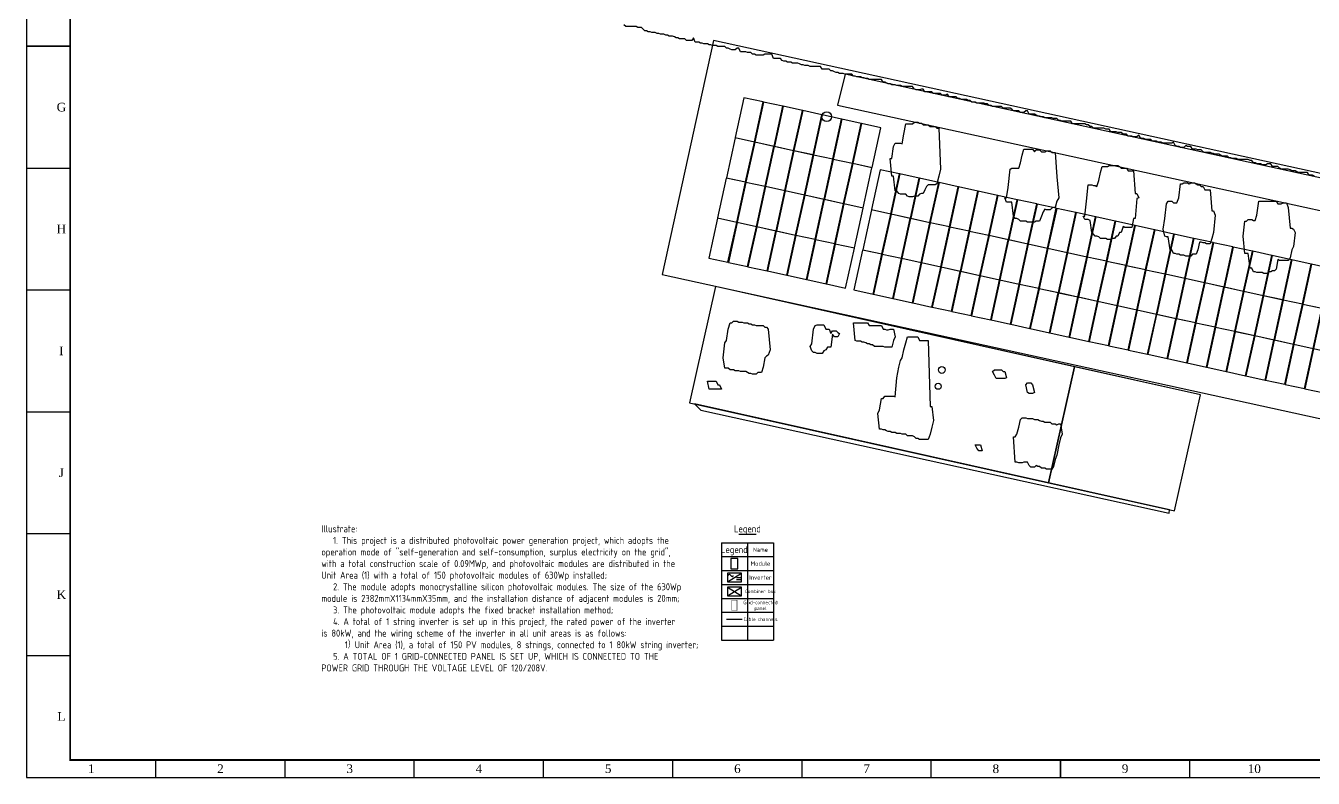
# Model space of a CAD drawing. Header units: millimetres. Extents: x -79877 to 39123, y -76511 to 7689.
# Drawn here: x -79877 to -5841, y -76511 to -33235 of the extents above; entities that cross this region are included whole.
import ezdxf
from ezdxf.enums import TextEntityAlignment as Align

# ---------------------------------------------------------------- set-up
doc = ezdxf.new("R2010")
doc.units = ezdxf.units.MM
for name, color, linetype in [('Obstacle', 7, 'ByLayer'), ('Parapet Wall', 7, 'Continuous'), ('PV Modules', 7, 'ByLayer'), ('Ridge Line', 7, 'ByLayer'), ('Unit Area Outer Contour', 7, 'ByLayer')]:
    doc.layers.add(name, color=color, linetype=linetype)
doc.styles.add('Albedo', font='gbenor', dxfattribs={"bigfont": 'gbcbig'})
doc.styles.add('Times', font='times.ttf')

# ---------------------------------------------------------------- blocks, each defined once
blk = doc.blocks.new('*U0')
at = {"layer": 'Parapet Wall', "color": 2}
blk.add_polyline3d([(-43274, -47535, 95840), (10992, -59431, 95840), (13942, -45973, 95840), (-40323, -34077, 95840)], close=True, dxfattribs=at)
at = {"layer": 'Unit Area Outer Contour', "color": 2}
blk.add_polyline3d([(-43274, -47535, 46300), (10992, -59431, 46300), (13942, -45973, 46300), (-40323, -34077, 46300)], close=True, dxfattribs=at)
at = {"flags": 1}
for tag in ['unit_id', 'unit_name', 'parapet_height', 'ground_elevation', 'is_enable_parapet']:
    blk.add_attdef(tag, (0, 0), '', height=2.5, dxfattribs=at)
blk = doc.blocks.new('*U1')
at = {"layer": 'PV Modules', "color": 0}
blk.add_polyline3d([(0, 0, 0), (110.8, -24.3, 0), (161, 204.9, 41.4), (50.2, 229.1, 41.4)], close=True, dxfattribs=at)
at = {"flags": 1}
for tag in ['mounting-hole-spacing1', 'mounting-hole-spacing2', 'module-material', 'vmpo', 'voco', 'silicon-material', 'panel-length', 'panel-width', 'panel-height', 'userid', 'theme', 'note', 'name', 'pmax', 'company-name', 'id', 'impo', 'isco']:
    blk.add_attdef(tag, (0, 0), '', height=2.5, dxfattribs=at)
blk = doc.blocks.new('*U2')
at = {"layer": 'PV Modules', "color": 110}
for p in [(-3908.3, -3966.5, 5055.1), (-3795.6, -3991.2, 5055.1), (-3682.9, -4015.9, 5055.1), (-3570.2, -4040.6, 5055.1), (-3457.4, -4065.3, 5055.1), (-3344.7, -4090, 5055.1), (-3232, -4114.7, 5055.1), (-3959, -4197.5, 5013.4), (-3846.3, -4222.2, 5013.4), (-3733.5, -4246.9, 5013.4), (-3620.8, -4271.6, 5013.4), (-3508.1, -4296.3, 5013.4), (-3395.4, -4321, 5013.4), (-3282.6, -4345.7, 5013.4), (-4009.6, -4428.6, 4971.7), (-3124.3, -4380.4, 5013.4), (-3011.5, -4405.1, 5013.4), (-2898.8, -4429.8, 5013.4), (-3896.9, -4453.3, 4971.7), (-3784.2, -4478, 4971.7), (-3671.4, -4502.7, 4971.7), (-2786.1, -4454.5, 5013.4), (-2673.4, -4479.2, 5013.4), (-2560.6, -4503.9, 5013.4), (-3558.7, -4527.4, 4971.7), (-3446, -4552.1, 4971.7), (-3333.3, -4576.8, 4971.7), (-2447.9, -4528.6, 5013.4), (-2335.2, -4553.3, 5013.4), (-2222.5, -4578, 5013.4), (-4060.3, -4659.7, 4930), (-3174.9, -4611.5, 4971.7), (-3062.2, -4636.2, 4971.7), (-2949.5, -4660.9, 4971.7), (-2109.7, -4602.7, 5013.4), (-1997, -4627.4, 5013.4), (-1884.3, -4652.1, 5013.4), (-3947.5, -4684.4, 4930), (-3834.8, -4709.1, 4930), (-3722.1, -4733.8, 4930), (-2836.7, -4685.6, 4971.7), (-2724, -4710.3, 4971.7), (-2611.3, -4735, 4971.7), (-1771.6, -4676.9, 5013.4), (-1658.8, -4701.6, 5013.4), (-1546.1, -4726.3, 5013.4), (-3609.4, -4758.5, 4930), (-3496.6, -4783.2, 4930), (-3383.9, -4807.9, 4930), (-2498.6, -4759.7, 4971.7), (-2385.8, -4784.4, 4971.7), (-2273.1, -4809.1, 4971.7), (-1433.4, -4751, 5013.4), (-1320.7, -4775.7, 5013.4), (-1207.9, -4800.4, 5013.4), (-83, -4804.7, 5055.1), (-3225.5, -4842.6, 4930), (-3112.8, -4867.3, 4930), (-3000.1, -4892, 4930), (-2160.4, -4833.8, 4971.7), (-2047.7, -4858.5, 4971.7), (-1934.9, -4883.2, 4971.7), (-1095.2, -4825.1, 5013.4), (-982.5, -4849.8, 5013.4), (-869.8, -4874.5, 5013.4), (29.7, -4829.4, 5055.1), (142.4, -4854.1, 5055.1), (255.1, -4878.8, 5055.1), (-2887.4, -4916.7, 4930), (-2774.6, -4941.4, 4930), (-2661.9, -4966.1, 4930), (-1822.2, -4907.9, 4971.7), (-1709.5, -4932.6, 4971.7), (-1596.8, -4957.3, 4971.7), (-757, -4899.2, 5013.4), (-644.3, -4923.9, 5013.4), (-531.6, -4948.6, 5013.4), (367.9, -4903.5, 5055.1), (480.6, -4928.2, 5055.1), (593.3, -4952.9, 5055.1), (-2549.2, -4990.8, 4930), (-2436.5, -5015.5, 4930), (-2323.7, -5040.2, 4930), (-1484, -4982, 4971.7), (-1371.3, -5006.7, 4971.7), (-1258.6, -5031.4, 4971.7), (-418.9, -4973.3, 5013.4), (-306.1, -4998, 5013.4), (-133.7, -5035.8, 5013.4), (706, -4977.6, 5055.1), (818.8, -5002.3, 5055.1), (931.5, -5027, 5055.1), (-2211, -5064.9, 4930), (-2098.3, -5089.6, 4930), (-1985.6, -5114.3, 4930), (-1145.9, -5056.1, 4971.7), (-1033.1, -5080.8, 4971.7), (-920.4, -5105.5, 4971.7), (-20.9, -5060.5, 5013.4), (91.8, -5085.2, 5013.4), (204.5, -5109.9, 5013.4), (1044.2, -5051.7, 5055.1), (-1872.8, -5139, 4930), (-1760.1, -5163.7, 4930), (-1647.4, -5188.4, 4930), (-807.7, -5130.2, 4971.7), (-695, -5154.9, 4971.7), (-582.2, -5179.6, 4971.7), (317.2, -5134.6, 5013.4), (430, -5159.3, 5013.4), (542.7, -5184, 5013.4), (-1534.7, -5213.1, 4930), (-1421.9, -5237.8, 4930), (-1309.2, -5262.5, 4930), (-469.5, -5204.3, 4971.7), (-356.8, -5229, 4971.7), (655.4, -5208.7, 5013.4), (768.1, -5233.4, 5013.4), (880.9, -5258.1, 5013.4), (-1196.5, -5287.2, 4930), (-1083.8, -5311.9, 4930), (-971, -5336.6, 4930), (-184.3, -5266.8, 4971.7), (-71.6, -5291.5, 4971.7), (41.1, -5316.2, 4971.7), (993.6, -5282.8, 5013.4), (-858.3, -5361.3, 4930), (-745.6, -5386, 4930), (-632.9, -5410.7, 4930), (153.9, -5340.9, 4971.7), (266.6, -5365.6, 4971.7), (379.3, -5390.3, 4971.7), (-520.1, -5435.4, 4930), (-407.4, -5460.1, 4930), (492.1, -5415, 4971.7), (604.8, -5439.7, 4971.7), (717.5, -5464.5, 4971.7), (-234.9, -5497.9, 4930), (-122.2, -5522.6, 4930), (-9.5, -5547.3, 4930), (830.2, -5489.2, 4971.7), (943, -5513.9, 4971.7), (103.2, -5572, 4930), (216, -5596.7, 4930), (328.7, -5621.4, 4930), (441.4, -5646.1, 4930), (554.1, -5670.8, 4930), (666.9, -5695.5, 4930), (779.6, -5720.2, 4930), (892.3, -5744.9, 4930)]:
    blk.add_blockref('*U1', p, dxfattribs=at)
at = {"flags": 1}
for tag in ['offset-x', 'offset-y', 'mode', 'tilt', 'azimuth', 'align', 'array-mode', 'panel-x', 'panel-y', 'panel-per-row', 'bracket-type', 'bracket-value', 'row-per-array']:
    blk.add_attdef(tag, (0, 0), '', height=2.5, dxfattribs=at)
blk = doc.blocks.new('*U4')
at = {"layer": 'Parapet Wall', "color": 2}
blk.add_polyline3d([(-40223, -48240, 92910), (-41713, -54918, 92910), (-13821, -61138, 92910), (-12332, -54461, 92910)], close=True, dxfattribs=at)
at = {"layer": 'Unit Area Outer Contour', "color": 2}
blk.add_polyline3d([(-40223, -48240, 45680), (-41713, -54918, 45680), (-13821, -61138, 45680), (-12332, -54461, 45680)], close=True, dxfattribs=at)
at = {"flags": 1}
for tag in ['unit_id', 'unit_name', 'parapet_height', 'ground_elevation', 'is_enable_parapet']:
    blk.add_attdef(tag, (0, 0), '', height=2.5, dxfattribs=at)
blk = doc.blocks.new('*U5')
at = {"layer": 'Ridge Line', "color": 30}
for p, q in [((-40223, -48240, 45754), (-41713, -54918, 45754)), ((-19574, -52846, 45680), (-40223, -48240, 45754)), ((-21063, -59523, 45680), (-19574, -52846, 45680)), ((-19574, -52846, 46915), (-21063, -59523, 46915)), ((-12332, -54461, 46915), (-19574, -52846, 46915)), ((-13821, -61138, 46915), (-12332, -54461, 46915)), ((-41713, -54918, 45754), (-21063, -59523, 45680)), ((-21063, -59523, 46915), (-13821, -61138, 46915))]:
    blk.add_line(p, q, dxfattribs=at)
at = {"flags": 1}
for tag in ['unit_id', 'unit_name']:
    blk.add_attdef(tag, (0, 0), '', height=2.5, dxfattribs=at)
blk = doc.blocks.new('*U7')
at = {"layer": 'Obstacle', "color": 1}
blk.add_polyline3d([(-33203, -37794, 48739), (3341, -45786, 48739), (3542, -45511, 48739), (3754, -43986, 48739), (-32764, -36012, 48739)], close=True, dxfattribs=at)
at = {"flags": 1}
for tag in ['height', 'shape']:
    blk.add_attdef(tag, (0, 0), '', height=2.5, dxfattribs=at)
blk = doc.blocks.new('*U8')
at = {"layer": 'Obstacle', "color": 1}
blk.add_circle((-33815, -38462, 70796), 281, dxfattribs=at)
at = {"flags": 1}
for tag in ['height', 'shape', 'radius']:
    blk.add_attdef(tag, (0, 0), '', height=2.5, dxfattribs=at)
blk = doc.blocks.new('*U9')
at = {"layer": 'Obstacle', "color": 1}
blk.add_polyline3d([(-30177, -40878, 48738), (-30077, -40878, 48738), (-29977, -40178, 48738), (-29877, -39978, 48738), (-29777, -39978, 48738), (-29677, -39978, 48738), (-29577, -39978, 48738), (-29477, -40028, 48738), (-29377, -39478, 48738), (-29277, -38878, 48738), (-29177, -38878, 48738), (-29077, -38878, 48738), (-28977, -38878, 48738), (-28877, -38878, 48738), (-28777, -38778, 48738), (-28677, -38778, 48738), (-28577, -38778, 48738), (-28477, -38828, 48738), (-28377, -38828, 48738), (-28277, -38928, 48738), (-28177, -38928, 48738), (-28077, -38928, 48738), (-27977, -38928, 48738), (-27877, -39028, 48738), (-27777, -39028, 48738), (-27677, -39028, 48738), (-27577, -39028, 48738), (-27477, -39128, 48738), (-27377, -39128, 48738), (-27377, -39128, 48738), (-27277, -41478, 48738), (-27277, -41478, 48738), (-27377, -41878, 48738), (-27477, -42328, 48738), (-27577, -42378, 48738), (-27677, -42378, 48738), (-27777, -42378, 48738), (-27877, -42378, 48738), (-27977, -42378, 48738), (-28077, -42478, 48738), (-28177, -42678, 48738), (-28277, -42878, 48738), (-28377, -42878, 48738), (-28477, -42928, 48738), (-28577, -43028, 48738), (-28677, -43028, 48738), (-28777, -43028, 48738), (-28877, -43078, 48738), (-28977, -43078, 48738), (-29077, -43078, 48738), (-29177, -43028, 48738), (-29277, -42928, 48738), (-29377, -42928, 48738), (-29477, -42928, 48738), (-29577, -42928, 48738), (-29677, -42878, 48738), (-29777, -42728, 48738), (-29877, -42728, 48738), (-29977, -41878, 48738), (-30077, -41878, 48738), (-30077, -41878, 48738)], close=True, dxfattribs=at)
at = {"flags": 1}
for tag in ['height', 'shape']:
    blk.add_attdef(tag, (0, 0), '', height=2.5, dxfattribs=at)
blk = doc.blocks.new('*U10')
at = {"layer": 'Obstacle', "color": 1}
blk.add_polyline3d([(-23577, -43128, 48738), (-23477, -43128, 48738), (-23377, -42528, 48738), (-23277, -41478, 48738), (-23177, -41428, 48738), (-23077, -41428, 48738), (-22977, -41428, 48738), (-22877, -41428, 48738), (-22777, -41428, 48738), (-22677, -41128, 48738), (-22577, -40678, 48738), (-22477, -40328, 48738), (-22377, -40328, 48738), (-22277, -40328, 48738), (-22177, -40328, 48738), (-22077, -40328, 48738), (-21977, -40328, 48738), (-21877, -40478, 48738), (-21777, -40378, 48738), (-21677, -40378, 48738), (-21577, -40378, 48738), (-21477, -40478, 48738), (-21377, -40478, 48738), (-21277, -40478, 48738), (-21177, -40428, 48738), (-21077, -40428, 48738), (-20977, -40428, 48738), (-20877, -40528, 48738), (-20777, -40528, 48738), (-20677, -40528, 48738), (-20577, -41928, 48738), (-20577, -41928, 48738), (-20477, -43128, 48738), (-20477, -43128, 48738), (-20577, -43328, 48738), (-20677, -43678, 48738), (-20777, -43678, 48738), (-20877, -43728, 48738), (-20977, -43828, 48738), (-21077, -43828, 48738), (-21177, -43828, 48738), (-21277, -43778, 48738), (-21377, -43928, 48738), (-21477, -44178, 48738), (-21577, -44478, 48738), (-21677, -44478, 48738), (-21777, -44478, 48738), (-21877, -44528, 48738), (-21977, -44528, 48738), (-22077, -44528, 48738), (-22177, -44528, 48738), (-22277, -44528, 48738), (-22377, -44478, 48738), (-22477, -44478, 48738), (-22577, -44478, 48738), (-22677, -44478, 48738), (-22777, -44378, 48738), (-22877, -44328, 48738), (-22977, -44328, 48738), (-23077, -44178, 48738), (-23177, -43378, 48738), (-23277, -43378, 48738), (-23377, -43378, 48738), (-23477, -43378, 48738), (-23477, -43378, 48738)], close=True, dxfattribs=at)
at = {"flags": 1}
for tag in ['height', 'shape']:
    blk.add_attdef(tag, (0, 0), '', height=2.5, dxfattribs=at)
blk = doc.blocks.new('*U11')
at = {"layer": 'Obstacle', "color": 1}
blk.add_polyline3d([(-19077, -44178, 48788), (-18977, -44178, 48788), (-18877, -43328, 48788), (-18777, -42378, 48788), (-18677, -42378, 48788), (-18577, -42378, 48788), (-18477, -42428, 48788), (-18377, -42428, 48788), (-18277, -42478, 48788), (-18177, -42128, 48788), (-18077, -41678, 48788), (-17977, -41328, 48788), (-17877, -41328, 48788), (-17777, -41328, 48788), (-17677, -41328, 48788), (-17577, -41278, 48788), (-17477, -41278, 48788), (-17377, -41278, 48788), (-17277, -41278, 48788), (-17177, -41278, 48788), (-17077, -41278, 48788), (-16977, -41328, 48788), (-16877, -41428, 48788), (-16777, -41428, 48788), (-16677, -41428, 48788), (-16577, -41428, 48788), (-16477, -41578, 48788), (-16377, -41578, 48788), (-16277, -41578, 48788), (-16177, -41578, 48788), (-16077, -42878, 48788), (-15977, -42878, 48788), (-15977, -42878, 48788), (-15877, -43128, 48788), (-15877, -43128, 48788), (-15977, -43178, 48788), (-16077, -44328, 48788), (-16177, -44328, 48788), (-16277, -44828, 48788), (-16377, -44828, 48788), (-16477, -44828, 48788), (-16577, -44828, 48788), (-16677, -44828, 48788), (-16777, -44778, 48788), (-16877, -45128, 48788), (-16977, -45128, 48788), (-17077, -45328, 48788), (-17177, -45328, 48788), (-17277, -45478, 48788), (-17377, -45478, 48788), (-17477, -45528, 48788), (-17577, -45528, 48788), (-17677, -45528, 48788), (-17777, -45478, 48788), (-17877, -45478, 48788), (-17977, -45478, 48788), (-18077, -45478, 48788), (-18177, -45378, 48788), (-18277, -45328, 48788), (-18377, -45328, 48788), (-18477, -45228, 48788), (-18577, -45128, 48788), (-18677, -44428, 48788), (-18777, -44378, 48788), (-18877, -44378, 48788), (-18977, -44378, 48788), (-18977, -44378, 48788)], close=True, dxfattribs=at)
at = {"flags": 1}
for tag in ['height', 'shape']:
    blk.add_attdef(tag, (0, 0), '', height=2.5, dxfattribs=at)
blk = doc.blocks.new('*U12')
at = {"layer": 'Obstacle', "color": 1}
blk.add_polyline3d([(-14477, -44928, 48638), (-14377, -44328, 48638), (-14277, -43478, 48638), (-14177, -43328, 48638), (-14077, -43328, 48638), (-13977, -43328, 48638), (-13877, -43428, 48638), (-13777, -43428, 48638), (-13677, -43428, 48638), (-13577, -43128, 48638), (-13477, -42328, 48638), (-13377, -42328, 48638), (-13277, -42278, 48638), (-13177, -42278, 48638), (-13077, -42278, 48638), (-12977, -42328, 48638), (-12877, -42278, 48638), (-12777, -42278, 48638), (-12677, -42278, 48638), (-12577, -42328, 48638), (-12477, -42378, 48638), (-12377, -42378, 48638), (-12277, -42478, 48638), (-12177, -42478, 48638), (-12077, -42678, 48638), (-11977, -42678, 48638), (-11877, -42678, 48638), (-11777, -42678, 48638), (-11677, -43878, 48638), (-11577, -43878, 48638), (-11577, -43878, 48638), (-11477, -44128, 48638), (-11477, -44128, 48638), (-11577, -45128, 48638), (-11677, -45478, 48638), (-11777, -45778, 48638), (-11877, -45778, 48638), (-11977, -45778, 48638), (-12077, -45728, 48638), (-12177, -45728, 48638), (-12277, -45678, 48638), (-12377, -45678, 48638), (-12477, -46128, 48638), (-12577, -46378, 48638), (-12677, -46378, 48638), (-12777, -46378, 48638), (-12877, -46478, 48638), (-12977, -46478, 48638), (-13077, -46478, 48638), (-13177, -46478, 48638), (-13277, -46428, 48638), (-13377, -46428, 48638), (-13477, -46428, 48638), (-13577, -46378, 48638), (-13677, -46378, 48638), (-13777, -46328, 48638), (-13877, -46328, 48638), (-13977, -46128, 48638), (-14077, -46128, 48638), (-14177, -45378, 48638), (-14277, -45378, 48638), (-14377, -45328, 48638), (-14377, -45328, 48638)], close=True, dxfattribs=at)
at = {"flags": 1}
for tag in ['height', 'shape']:
    blk.add_attdef(tag, (0, 0), '', height=2.5, dxfattribs=at)
blk = doc.blocks.new('*U13')
at = {"layer": 'Obstacle', "color": 1}
blk.add_polyline3d([(-9877, -45328, 48638), (-9777, -44478, 48638), (-9677, -44478, 48638), (-9577, -44378, 48638), (-9477, -44378, 48638), (-9377, -44378, 48638), (-9277, -44428, 48638), (-9177, -44428, 48638), (-9077, -44128, 48638), (-8977, -43328, 48638), (-8877, -43328, 48638), (-8777, -43328, 48638), (-8677, -43328, 48638), (-8577, -43328, 48638), (-8477, -43328, 48638), (-8377, -43328, 48638), (-8277, -43328, 48638), (-8177, -43328, 48638), (-8077, -43328, 48638), (-7977, -43328, 48638), (-7877, -43478, 48638), (-7777, -43478, 48638), (-7677, -43478, 48638), (-7577, -43428, 48638), (-7477, -43428, 48638), (-7377, -43428, 48638), (-7277, -43678, 48638), (-7177, -44878, 48638), (-7077, -44878, 48638), (-6977, -44928, 48638), (-6977, -44928, 48638), (-6877, -45128, 48638), (-6877, -45128, 48638), (-6977, -45928, 48638), (-7077, -46128, 48638), (-7177, -46578, 48638), (-7277, -46728, 48638), (-7377, -46728, 48638), (-7477, -46728, 48638), (-7577, -46728, 48638), (-7677, -46728, 48638), (-7777, -46728, 48638), (-7877, -46678, 48638), (-7977, -47228, 48638), (-8077, -47328, 48638), (-8177, -47328, 48638), (-8277, -47378, 48638), (-8377, -47378, 48638), (-8477, -47478, 48638), (-8577, -47478, 48638), (-8677, -47478, 48638), (-8777, -47428, 48638), (-8877, -47428, 48638), (-8977, -47428, 48638), (-9077, -47428, 48638), (-9177, -47378, 48638), (-9277, -47378, 48638), (-9377, -47178, 48638), (-9477, -47178, 48638), (-9577, -46328, 48638), (-9677, -46328, 48638), (-9777, -46328, 48638), (-9777, -46328, 48638)], close=True, dxfattribs=at)
at = {"flags": 1}
for tag in ['height', 'shape']:
    blk.add_attdef(tag, (0, 0), '', height=2.5, dxfattribs=at)
blk = doc.blocks.new('*U15')
at = {"layer": 'Obstacle', "color": 1}
blk.add_polyline3d([(-5777, -41878, 56238), (-5877, -41828, 56238), (-5977, -41828, 56238), (-6077, -41828, 56238), (-6177, -41678, 56238), (-6277, -41678, 56238), (-6377, -41678, 56238), (-6477, -41678, 56238), (-6577, -41678, 56238), (-6677, -41678, 56238), (-6777, -41628, 56238), (-6877, -41578, 56238), (-6977, -41578, 56238), (-7077, -41578, 56238), (-7177, -41528, 56238), (-7277, -41478, 56238), (-7377, -41478, 56238), (-7477, -41478, 56238), (-7577, -41478, 56238), (-7677, -41478, 56238), (-7777, -41428, 56238), (-7877, -41328, 56238), (-7977, -41328, 56238), (-8077, -41328, 56238), (-8177, -41328, 56238), (-8277, -41178, 56238), (-8377, -41178, 56238), (-8477, -41178, 56238), (-8577, -41228, 56238), (-8677, -41228, 56238), (-8777, -41228, 56238), (-8877, -41178, 56238), (-8977, -41178, 56238), (-9077, -41178, 56238), (-9177, -41128, 56238), (-9277, -41128, 56238), (-9377, -40978, 56238), (-9477, -40978, 56238), (-9577, -40928, 56238), (-9677, -40928, 56238), (-9777, -40928, 56238), (-9877, -40928, 56238), (-9977, -40928, 56238), (-10077, -40928, 56238), (-10177, -40928, 56238), (-10277, -40878, 56238), (-10377, -40878, 56238), (-10477, -40878, 56238), (-10577, -40828, 56238), (-10677, -40828, 56238), (-10777, -40728, 56238), (-10877, -40728, 56238), (-10977, -40728, 56238), (-11077, -40728, 56238), (-11177, -40678, 56238), (-11277, -40628, 56238), (-11377, -40628, 56238), (-11477, -40628, 56238), (-11577, -40578, 56238), (-11677, -40578, 56238), (-11777, -40528, 56238), (-11877, -40528, 56238), (-11977, -40528, 56238), (-12077, -40528, 56238), (-12177, -40478, 56238), (-12277, -40378, 56238), (-12377, -40378, 56238), (-12477, -40378, 56238), (-12577, -40328, 56238), (-12677, -40328, 56238), (-12777, -40328, 56238), (-12877, -40178, 56238), (-12977, -40178, 56238), (-13077, -40178, 56238), (-13177, -40128, 56238), (-13277, -40228, 56238), (-13377, -40228, 56238), (-13477, -40228, 56238), (-13577, -40178, 56238), (-13677, -40178, 56238), (-13777, -40128, 56238), (-13877, -39928, 56238), (-13977, -39978, 56238), (-14077, -39978, 56238), (-14177, -39978, 56238), (-14277, -39978, 56238), (-14377, -39978, 56238), (-14477, -39978, 56238), (-14577, -39928, 56238), (-14677, -39928, 56238), (-14777, -39928, 56238), (-14877, -39878, 56238), (-14977, -39878, 56238), (-15077, -39878, 56238), (-15177, -39778, 56238), (-15277, -39778, 56238), (-15377, -39778, 56238), (-15477, -39778, 56238), (-15577, -39728, 56238), (-15677, -39728, 56238), (-15777, -39678, 56238), (-15877, -39528, 56238), (-15977, -39628, 56238), (-16077, -39628, 56238), (-16177, -39628, 56238), (-16277, -39578, 56238), (-16377, -39578, 56238), (-16477, -39578, 56238), (-16577, -39478, 56238), (-16677, -39478, 56238), (-16777, -39478, 56238), (-16877, -39378, 56238), (-16977, -39378, 56238), (-17077, -39378, 56238), (-17177, -39328, 56238), (-17277, -39328, 56238), (-17377, -39328, 56238), (-17477, -39328, 56238), (-17577, -39178, 56238), (-17677, -39178, 56238), (-17777, -39178, 56238), (-17877, -39128, 56238), (-17977, -39128, 56238), (-18077, -39128, 56238), (-18177, -39128, 56238), (-18277, -39128, 56238), (-18377, -39128, 56238), (-18477, -39128, 56238), (-18577, -39028, 56238), (-18677, -39028, 56238), (-18777, -38928, 56238), (-18877, -38928, 56238), (-18977, -38878, 56238), (-19077, -38878, 56238), (-19177, -38878, 56238), (-19277, -38878, 56238), (-19377, -38878, 56238), (-19477, -38878, 56238), (-19577, -38878, 56238), (-19677, -38878, 56238), (-19777, -38728, 56238), (-19877, -38728, 56238), (-19977, -38728, 56238), (-20077, -38728, 56238), (-20177, -38728, 56238), (-20277, -38728, 56238), (-20377, -38678, 56238), (-20477, -38678, 56238), (-20577, -38578, 56238), (-20677, -38578, 56238), (-20777, -38578, 56238), (-20877, -38528, 56238), (-20977, -38528, 56238), (-21077, -38528, 56238), (-21177, -38528, 56238), (-21277, -38528, 56238), (-21377, -38478, 56238), (-21477, -38478, 56238), (-21577, -38428, 56238), (-21677, -38428, 56238), (-21777, -38378, 56238), (-21877, -38328, 56238), (-21977, -38328, 56238), (-22077, -38328, 56238), (-22177, -38328, 56238), (-22277, -38128, 56238), (-22377, -38128, 56238), (-22477, -38228, 56238), (-22577, -38228, 56238), (-22677, -38228, 56238), (-22777, -38128, 56238), (-22877, -38128, 56238), (-22977, -38128, 56238), (-23077, -38128, 56238), (-23177, -38028, 56238), (-23277, -37978, 56238), (-23377, -37978, 56238), (-23477, -37978, 56238), (-23577, -37978, 56238), (-23677, -37978, 56238), (-23777, -37878, 56238), (-23877, -37878, 56238), (-23977, -37878, 56238), (-24077, -37878, 56238), (-24177, -37878, 56238), (-24277, -37878, 56238), (-24377, -37828, 56238), (-24477, -37828, 56238), (-24577, -37728, 56238), (-24677, -37728, 56238), (-24777, -37678, 56238), (-24877, -37678, 56238), (-24977, -37678, 56238), (-25077, -37678, 56238), (-25177, -37678, 56238), (-25277, -37628, 56238), (-25377, -37628, 56238), (-25477, -37628, 56238), (-25577, -37528, 56238), (-25677, -37528, 56238), (-25777, -37478, 56238), (-25877, -37478, 56238), (-25977, -37478, 56238), (-26077, -37478, 56238), (-26177, -37428, 56238), (-26277, -37428, 56238), (-26377, -37328, 56238), (-26477, -37328, 56238), (-26577, -37328, 56238), (-26677, -37328, 56238), (-26777, -37328, 56238), (-26877, -37178, 56238), (-26977, -37228, 56238), (-27077, -37228, 56238), (-27177, -37228, 56238), (-27277, -37128, 56238), (-27377, -37128, 56238), (-27477, -37128, 56238), (-27577, -37128, 56238), (-27677, -37128, 56238), (-27777, -37028, 56238), (-27877, -37028, 56238), (-27977, -37028, 56238), (-28077, -37028, 56238), (-28177, -37028, 56238), (-28277, -36878, 56238), (-28377, -36878, 56238), (-28477, -36928, 56238), (-28577, -36928, 56238), (-28677, -36928, 56238), (-28777, -36878, 56238), (-28877, -36728, 56238), (-28977, -36728, 56238), (-29077, -36728, 56238), (-29177, -36728, 56238), (-29277, -36728, 56238), (-29377, -36728, 56238), (-29477, -36728, 56238), (-29577, -36678, 56238), (-29677, -36678, 56238), (-29777, -36678, 56238), (-29877, -36628, 56238), (-29977, -36628, 56238), (-30077, -36628, 56238), (-30177, -36578, 56238), (-30277, -36578, 56238), (-30377, -36528, 56238), (-30477, -36478, 56238), (-30577, -36478, 56238), (-30677, -36328, 56238), (-30777, -36328, 56238), (-30877, -36328, 56238), (-30977, -36328, 56238), (-31077, -36328, 56238), (-31177, -36328, 56238), (-31277, -36328, 56238), (-31377, -36328, 56238), (-31477, -36278, 56238), (-31577, -36278, 56238), (-31677, -36228, 56238), (-31777, -36228, 56238), (-31877, -36178, 56238), (-31977, -36178, 56238), (-32077, -36178, 56238), (-32177, -36128, 56238), (-32277, -36128, 56238), (-32377, -36028, 56238), (-32477, -36028, 56238), (-32577, -36028, 56238), (-32677, -36028, 56238), (-32777, -36028, 56238), (-32877, -35978, 56238), (-32977, -35978, 56238), (-33077, -35978, 56238), (-33177, -35928, 56238), (-33277, -35928, 56238), (-33377, -35878, 56238), (-33477, -35828, 56238), (-33577, -35828, 56238), (-33677, -35728, 56238), (-33777, -35728, 56238), (-33877, -35728, 56238), (-33977, -35728, 56238), (-34077, -35728, 56238), (-34177, -35578, 56238), (-34277, -35578, 56238), (-34377, -35578, 56238), (-34477, -35578, 56238), (-34577, -35578, 56238), (-34677, -35578, 56238), (-34777, -35578, 56238), (-34877, -35528, 56238), (-34977, -35528, 56238), (-35077, -35528, 56238), (-35177, -35478, 56238), (-35277, -35478, 56238), (-35377, -35428, 56238), (-35477, -35378, 56238), (-35577, -35378, 56238), (-35677, -35378, 56238), (-35777, -35378, 56238), (-35877, -35328, 56238), (-35977, -35328, 56238), (-36077, -35328, 56238), (-36177, -35278, 56238), (-36277, -35278, 56238), (-36377, -35228, 56238), (-36477, -35128, 56238), (-36577, -35128, 56238), (-36677, -35128, 56238), (-36777, -35128, 56238), (-36877, -35128, 56238), (-36977, -34878, 56238), (-37077, -34878, 56238), (-37177, -34878, 56238), (-37277, -34878, 56238), (-37377, -34878, 56238), (-37477, -34928, 56238), (-37577, -34928, 56238), (-37677, -34928, 56238), (-37777, -34928, 56238), (-37877, -34928, 56238), (-37977, -34878, 56238), (-38077, -34878, 56238), (-38177, -34778, 56238), (-38277, -34778, 56238), (-38377, -34778, 56238), (-38477, -34728, 56238), (-38577, -34728, 56238), (-38677, -34728, 56238), (-38777, -34728, 56238), (-38877, -34528, 56238), (-38977, -34528, 56238), (-39077, -34628, 56238), (-39177, -34628, 56238), (-39277, -34628, 56238), (-39377, -34578, 56238), (-39477, -34528, 56238), (-39577, -34528, 56238), (-39677, -34428, 56238), (-39777, -34428, 56238), (-39877, -34428, 56238), (-39977, -34428, 56238), (-40077, -34428, 56238), (-40177, -34378, 56238), (-40277, -34378, 56238), (-40377, -34378, 56238), (-40477, -34328, 56238), (-40577, -34328, 56238), (-40677, -34278, 56238), (-40777, -34278, 56238), (-40877, -34278, 56238), (-40977, -34228, 56238), (-41077, -34228, 56238), (-41177, -34178, 56238), (-41277, -34178, 56238), (-41377, -34178, 56238), (-41477, -33928, 56238), (-41577, -34078, 56238), (-41677, -34078, 56238), (-41777, -34078, 56238), (-41877, -34078, 56238), (-41977, -33978, 56238), (-42077, -33978, 56238), (-42177, -33978, 56238), (-42277, -33978, 56238), (-42377, -33928, 56238), (-42477, -33928, 56238), (-42577, -33878, 56238), (-42677, -33828, 56238), (-42777, -33828, 56238), (-42877, -33828, 56238), (-42977, -33778, 56238), (-43077, -33778, 56238), (-43177, -33728, 56238), (-43277, -33728, 56238), (-43377, -33728, 56238), (-43477, -33678, 56238), (-43577, -33678, 56238), (-43677, -33628, 56238), (-43777, -33628, 56238), (-43877, -33628, 56238), (-43977, -33578, 56238), (-44077, -33578, 56238), (-44177, -33528, 56238), (-44277, -33528, 56238), (-44377, -33428, 56238), (-44477, -33328, 56238), (-44577, -33328, 56238), (-44677, -33328, 56238), (-44777, -33278, 56238), (-44877, -33278, 56238), (-44977, -33278, 56238), (-45077, -33278, 56238), (-45177, -33278, 56238), (-45277, -33278, 56238), (-45377, -33278, 56238), (-45477, -33178, 56238)], dxfattribs=at)
at = {"flags": 1}
for tag in ['height', 'shape']:
    blk.add_attdef(tag, (0, 0), '', height=2.5, dxfattribs=at)
blk = doc.blocks.new('*U16')
at = {"layer": 'Obstacle', "color": 1}
blk.add_polyline3d([(-41058, -55347, 48501), (-14126, -61265, 48501), (-14100, -61076, 48501), (-41413, -54984, 48501)], close=True, dxfattribs=at)
at = {"flags": 1}
for tag in ['height', 'shape']:
    blk.add_attdef(tag, (0, 0), '', height=2.5, dxfattribs=at)
blk = doc.blocks.new('*U17')
at = {"layer": 'Obstacle', "color": 1}
blk.add_polyline3d([(-40677, -53678, 46438), (-40577, -53678, 46438), (-40477, -53678, 46438), (-40377, -53678, 46438), (-40277, -53678, 46438), (-40177, -53678, 46438), (-40077, -53878, 46438), (-39977, -53878, 46438), (-39977, -53878, 46438), (-39877, -54128, 46438), (-39877, -54128, 46438), (-39977, -54128, 46438), (-40077, -54128, 46438), (-40177, -54128, 46438), (-40277, -54128, 46438), (-40377, -54128, 46438), (-40477, -54128, 46438), (-40577, -54128, 46438), (-40577, -54128, 46438)], close=True, dxfattribs=at)
at = {"flags": 1}
for tag in ['height', 'shape']:
    blk.add_attdef(tag, (0, 0), '', height=2.5, dxfattribs=at)
blk = doc.blocks.new('*U18')
at = {"layer": 'Obstacle', "color": 1}
blk.add_polyline3d([(-39777, -52328, 48538), (-39677, -51478, 48538), (-39577, -51328, 48538), (-39477, -50678, 48538), (-39377, -50328, 48538), (-39277, -50328, 48538), (-39177, -50228, 48538), (-39077, -50228, 48538), (-38977, -50228, 48538), (-38877, -50278, 48538), (-38777, -50278, 48538), (-38677, -50278, 48538), (-38577, -50328, 48538), (-38477, -50328, 48538), (-38377, -50328, 48538), (-38277, -50378, 48538), (-38177, -50378, 48538), (-38077, -50428, 48538), (-37977, -50428, 48538), (-37877, -50478, 48538), (-37777, -50478, 48538), (-37677, -50478, 48538), (-37577, -50478, 48538), (-37477, -50478, 48538), (-37377, -50578, 48538), (-37277, -50578, 48538), (-37177, -50678, 48538), (-37177, -50678, 48538), (-37077, -51878, 48538), (-37077, -51878, 48538), (-37177, -52178, 48538), (-37277, -52228, 48538), (-37377, -52328, 48538), (-37477, -52878, 48538), (-37577, -53178, 48538), (-37677, -53178, 48538), (-37777, -53178, 48538), (-37877, -53278, 48538), (-37977, -53278, 48538), (-38077, -53278, 48538), (-38177, -53228, 48538), (-38277, -53228, 48538), (-38377, -53178, 48538), (-38477, -53128, 48538), (-38577, -53128, 48538), (-38677, -53128, 48538), (-38777, -53128, 48538), (-38877, -53078, 48538), (-38977, -53078, 48538), (-39077, -53078, 48538), (-39177, -53028, 48538), (-39277, -53028, 48538), (-39377, -53028, 48538), (-39477, -52928, 48538), (-39577, -52928, 48538), (-39677, -52928, 48538), (-39677, -52928, 48538)], close=True, dxfattribs=at)
at = {"flags": 1}
for tag in ['height', 'shape']:
    blk.add_attdef(tag, (0, 0), '', height=2.5, dxfattribs=at)
blk = doc.blocks.new('*U19')
at = {"layer": 'Obstacle', "color": 1}
blk.add_polyline3d([(-34777, -51678, 47288), (-34677, -51528, 47288), (-34577, -50678, 47288), (-34477, -50478, 47288), (-34377, -50428, 47288), (-34277, -50428, 47288), (-34177, -50428, 47288), (-34077, -50428, 47288), (-33977, -50428, 47288), (-33877, -50678, 47288), (-33777, -50678, 47288), (-33677, -50678, 47288), (-33577, -50928, 47288), (-33477, -50778, 47288), (-33377, -50778, 47288), (-33277, -50778, 47288), (-33177, -50878, 47288), (-33177, -50878, 47288), (-33077, -50928, 47288), (-33077, -50928, 47288), (-33177, -51128, 47288), (-33277, -51128, 47288), (-33377, -51128, 47288), (-33477, -50978, 47288), (-33577, -51728, 47288), (-33677, -51728, 47288), (-33777, -51728, 47288), (-33877, -51878, 47288), (-33977, -51928, 47288), (-34077, -52078, 47288), (-34177, -52078, 47288), (-34277, -52078, 47288), (-34377, -52078, 47288), (-34477, -52028, 47288), (-34577, -52028, 47288), (-34677, -51928, 47288), (-34677, -51928, 47288)], close=True, dxfattribs=at)
at = {"flags": 1}
for tag in ['height', 'shape']:
    blk.add_attdef(tag, (0, 0), '', height=2.5, dxfattribs=at)
blk = doc.blocks.new('*U20')
at = {"layer": 'Obstacle', "color": 1}
blk.add_polyline3d([(-32277, -50328, 46638), (-32177, -50328, 46638), (-32077, -50328, 46638), (-31977, -50328, 46638), (-31877, -50328, 46638), (-31777, -50328, 46638), (-31677, -50328, 46638), (-31577, -50328, 46638), (-31477, -50328, 46638), (-31377, -50478, 46638), (-31277, -50478, 46638), (-31177, -50478, 46638), (-31077, -50478, 46638), (-30977, -50478, 46638), (-30877, -50478, 46638), (-30777, -50478, 46638), (-30677, -50478, 46638), (-30577, -50678, 46638), (-30477, -50678, 46638), (-30377, -50728, 46638), (-30277, -50728, 46638), (-30177, -50678, 46638), (-30077, -50678, 46638), (-29977, -50678, 46638), (-29977, -50678, 46638), (-29877, -51128, 46638), (-29877, -51128, 46638), (-29977, -51328, 46638), (-30077, -51728, 46638), (-30177, -51728, 46638), (-30277, -51728, 46638), (-30377, -51728, 46638), (-30477, -51728, 46638), (-30577, -51678, 46638), (-30677, -51678, 46638), (-30777, -51678, 46638), (-30877, -51678, 46638), (-30977, -51678, 46638), (-31077, -51678, 46638), (-31177, -51578, 46638), (-31277, -51578, 46638), (-31377, -51528, 46638), (-31477, -51528, 46638), (-31577, -51478, 46638), (-31677, -51428, 46638), (-31777, -51428, 46638), (-31877, -51378, 46638), (-31977, -51378, 46638), (-32077, -51378, 46638), (-32177, -51328, 46638), (-32177, -51328, 46638)], close=True, dxfattribs=at)
at = {"flags": 1}
for tag in ['height', 'shape']:
    blk.add_attdef(tag, (0, 0), '', height=2.5, dxfattribs=at)
blk = doc.blocks.new('*U21')
at = {"layer": 'Obstacle', "color": 1}
blk.add_polyline3d([(-25277, -57328, 46038), (-25177, -57328, 46038), (-25077, -57328, 46038), (-24977, -57328, 46038), (-24977, -57328, 46038), (-24877, -57678, 46038), (-24877, -57678, 46038), (-24977, -57678, 46038), (-25077, -57678, 46038), (-25177, -57528, 46038), (-25177, -57528, 46038)], close=True, dxfattribs=at)
at = {"flags": 1}
for tag in ['height', 'shape']:
    blk.add_attdef(tag, (0, 0), '', height=2.5, dxfattribs=at)
blk = doc.blocks.new('*U22')
at = {"layer": 'Obstacle', "color": 1}
blk.add_polyline3d([(-24277, -53128, 47138), (-24177, -53028, 47138), (-24077, -53028, 47138), (-23977, -53028, 47138), (-23877, -53028, 47138), (-23777, -53028, 47138), (-23677, -53128, 47138), (-23577, -53128, 47138), (-23577, -53128, 47138), (-23477, -53478, 47138), (-23477, -53478, 47138), (-23577, -53528, 47138), (-23677, -53528, 47138), (-23777, -53528, 47138), (-23877, -53528, 47138), (-23977, -53528, 47138), (-24077, -53528, 47138), (-24177, -53328, 47138), (-24177, -53328, 47138)], close=True, dxfattribs=at)
at = {"flags": 1}
for tag in ['height', 'shape']:
    blk.add_attdef(tag, (0, 0), '', height=2.5, dxfattribs=at)
blk = doc.blocks.new('*U23')
at = {"layer": 'Obstacle', "color": 1}
blk.add_polyline3d([(-23077, -56878, 48438), (-22977, -56878, 48438), (-22877, -56728, 48438), (-22777, -56328, 48438), (-22677, -55878, 48438), (-22577, -55778, 48438), (-22477, -55778, 48438), (-22377, -55778, 48438), (-22277, -55828, 48438), (-22177, -55828, 48438), (-22077, -55828, 48438), (-21977, -55828, 48438), (-21877, -55878, 48438), (-21777, -55878, 48438), (-21677, -55878, 48438), (-21577, -55928, 48438), (-21477, -55978, 48438), (-21377, -55978, 48438), (-21277, -56028, 48438), (-21177, -56028, 48438), (-21077, -56028, 48438), (-20977, -56028, 48438), (-20877, -56128, 48438), (-20777, -56128, 48438), (-20677, -56128, 48438), (-20577, -56178, 48438), (-20477, -56128, 48438), (-20377, -56128, 48438), (-20377, -56128, 48438), (-20277, -56728, 48438), (-20277, -56728, 48438), (-20377, -56928, 48438), (-20477, -57328, 48438), (-20577, -57928, 48438), (-20677, -58178, 48438), (-20777, -58578, 48438), (-20877, -58728, 48438), (-20977, -58728, 48438), (-21077, -58728, 48438), (-21177, -58728, 48438), (-21277, -58678, 48438), (-21377, -58678, 48438), (-21477, -58678, 48438), (-21577, -58578, 48438), (-21677, -58578, 48438), (-21777, -58528, 48438), (-21877, -58628, 48438), (-21977, -58628, 48438), (-22077, -58628, 48438), (-22177, -58528, 48438), (-22277, -58328, 48438), (-22377, -58328, 48438), (-22477, -58328, 48438), (-22577, -58378, 48438), (-22677, -58378, 48438), (-22777, -58378, 48438), (-22877, -58328, 48438), (-22977, -58328, 48438), (-22977, -58328, 48438)], close=True, dxfattribs=at)
at = {"flags": 1}
for tag in ['height', 'shape']:
    blk.add_attdef(tag, (0, 0), '', height=2.5, dxfattribs=at)
blk = doc.blocks.new('*U24')
at = {"layer": 'Obstacle', "color": 1}
blk.add_polyline3d([(-22377, -53878, 46488), (-22277, -53778, 46488), (-22177, -53778, 46488), (-22077, -53778, 46488), (-21977, -53878, 46488), (-21977, -53878, 46488), (-21877, -54328, 46488), (-21877, -54328, 46488), (-21977, -54378, 46488), (-22077, -54378, 46488), (-22177, -54378, 46488), (-22277, -54328, 46488), (-22277, -54328, 46488)], close=True, dxfattribs=at)
at = {"flags": 1}
for tag in ['height', 'shape']:
    blk.add_attdef(tag, (0, 0), '', height=2.5, dxfattribs=at)
blk = doc.blocks.new('*U25')
at = {"layer": 'Obstacle', "color": 1}
blk.add_polyline3d([(-30877, -55528, 48438), (-30777, -55328, 48438), (-30677, -54678, 48438), (-30577, -54678, 48438), (-30477, -54528, 48438), (-30377, -54528, 48438), (-30277, -54528, 48438), (-30177, -54528, 48438), (-30077, -54528, 48438), (-29977, -54528, 48438), (-29877, -54578, 48438), (-29777, -53478, 48438), (-29677, -52878, 48438), (-29577, -52478, 48438), (-29477, -52328, 48438), (-29377, -51878, 48438), (-29277, -51478, 48438), (-29177, -51128, 48438), (-29077, -51128, 48438), (-28977, -51128, 48438), (-28877, -51128, 48438), (-28777, -51128, 48438), (-28677, -51128, 48438), (-28577, -51128, 48438), (-28477, -51328, 48438), (-28377, -51328, 48438), (-28277, -51328, 48438), (-28177, -51328, 48438), (-28177, -51328, 48438), (-28077, -51328, 48438), (-28077, -51328, 48438), (-27977, -51328, 48438), (-27977, -51328, 48438), (-27877, -55128, 48438), (-27777, -55128, 48438), (-27777, -55128, 48438), (-27677, -55928, 48438), (-27677, -55928, 48438), (-27777, -56328, 48438), (-27877, -56728, 48438), (-27877, -56728, 48438), (-27977, -57028, 48438), (-27977, -57028, 48438), (-28077, -57028, 48438), (-28077, -57028, 48438), (-28177, -57028, 48438), (-28277, -57028, 48438), (-28377, -57028, 48438), (-28477, -57028, 48438), (-28577, -56978, 48438), (-28677, -56978, 48438), (-28777, -56878, 48438), (-28877, -56828, 48438), (-28977, -56828, 48438), (-29077, -56828, 48438), (-29177, -56828, 48438), (-29277, -56728, 48438), (-29377, -56728, 48438), (-29477, -56728, 48438), (-29577, -56678, 48438), (-29677, -56678, 48438), (-29777, -56678, 48438), (-29877, -56628, 48438), (-29977, -56628, 48438), (-30077, -56628, 48438), (-30177, -56578, 48438), (-30277, -56578, 48438), (-30377, -56528, 48438), (-30477, -56478, 48438), (-30577, -56478, 48438), (-30677, -56428, 48438), (-30777, -56428, 48438), (-30777, -56428, 48438)], close=True, dxfattribs=at)
at = {"flags": 1}
for tag in ['height', 'shape']:
    blk.add_attdef(tag, (0, 0), '', height=2.5, dxfattribs=at)
blk = doc.blocks.new('*U26')
at = {"layer": 'Obstacle', "color": 1}
blk.add_circle((-27199, -53029, 69424), 197, dxfattribs=at)
at = {"flags": 1}
for tag in ['height', 'shape', 'radius']:
    blk.add_attdef(tag, (0, 0), '', height=2.5, dxfattribs=at)
blk = doc.blocks.new('*U27')
at = {"layer": 'Obstacle', "color": 1}
blk.add_circle((-27409, -53966, 68835), 176, dxfattribs=at)
at = {"flags": 1}
for tag in ['height', 'shape', 'radius']:
    blk.add_attdef(tag, (0, 0), '', height=2.5, dxfattribs=at)
blk = doc.blocks.new('*U47', base_point=(2, 3))
at = {"color": 0}
blk.add_lwpolyline([(0, 0), (4, 0), (4, 6), (0, 6)], close=True, dxfattribs=at)
blk = doc.blocks.new('*U48', base_point=(4, 2.5))
at = {"color": 0}
for p, q in [((0, 0), (8, 5)), ((5.21, 2.52), (7.51, 2.52)), ((5.21, 1.34), (7.51, 1.34))]:
    blk.add_line(p, q, dxfattribs=at)
blk.add_lwpolyline([(0, 0), (8, 0), (8, 5), (0, 5)], close=True, dxfattribs=at)
blk.add_lwpolyline([(0.43, 3.74, -0.6815), (1.45, 4.19), (2.35, 3.28, 0.6815), (3.36, 3.74)], format="xyb", dxfattribs=at)
blk = doc.blocks.new('*U49', base_point=(4, 2.5))
at = {"color": 0}
for p, q in [((0, 0), (8, 5)), ((0, 5), (8, 0))]:
    blk.add_line(p, q, dxfattribs=at)
blk.add_lwpolyline([(0, 0), (8, 0), (8, 5), (0, 5)], close=True, dxfattribs=at)
blk = doc.blocks.new('*U53')
at = {"color": 5}
blk.add_lwpolyline([(0, 0), (1189, 0), (1189, 841), (0, 841)], close=True, dxfattribs=at)

msp = doc.modelspace()

# ---------------------------------------------------------------- linework, layer by layer
at = {"color": 5}
for p, q in [((-79827, -34411), (-77327, -34411)), ((-79827, -41419), (-77327, -41419)), ((-79827, -48427), (-77327, -48427)), ((-79827, -55436), (-77327, -55436)), ((-79827, -62444), (-77327, -62444)), ((-79827, -69452), (-77327, -69452)), ((-72396, -76461), (-72396, -75461)), ((-64964, -76461), (-64964, -75461)), ((-57533, -76461), (-57533, -75461)), ((-50102, -76461), (-50102, -75461)), ((-42671, -76461), (-42671, -75461)), ((-35239, -76461), (-35239, -75461)), ((-27808, -76461), (-27808, -75461)), ((-20377, -76461), (-20377, -75461)), ((-12946, -76461), (-12946, -75461))]:
    msp.add_line(p, q, dxfattribs=at)
for p, q in [((-38877, -62465), (-37877, -62465)), ((-39877, -62965), (-36877, -62965)), ((-39877, -62965), (-39877, -68565)), ((-38377, -62965), (-38377, -68565)), ((-36877, -62965), (-36877, -68565)), ((-39877, -63765), (-36877, -63765)), ((-39877, -64565), (-36877, -64565)), ((-39877, -65365), (-36877, -65365)), ((-39877, -66165), (-36877, -66165)), ((-39877, -66965), (-36877, -66965)), ((-39877, -67765), (-36877, -67765)), ((-39877, -68565), (-36877, -68565))]:
    msp.add_line(p, q)
at = {"color": 6}
msp.add_line((-39577, -67365), (-38677, -67365), dxfattribs=at)
at = {"color": 5, "const_width": 100}
msp.add_lwpolyline([(-77327, -75461), (38073, -75461), (38073, 6639), (-77327, 6639)], close=True, dxfattribs=at)
for points in [[(-79827, -34411), (-77327, -34411)], [(-20377, -76461), (-20377, -75461)]]:
    msp.add_lwpolyline(points, dxfattribs=at)
at = {"const_width": 20}
msp.add_lwpolyline([(-39277, -66265), (-39277, -66865), (-38977, -66865), (-38977, -66265)], close=True, dxfattribs=at)

# ---------------------------------------------------------------- block references
at = {"xscale": 100, "yscale": 100, "zscale": 100}
for name, p in [('*U53', (-79827, -76461)), ('*U48', (-39127, -64965))]:
    msp.add_blockref(name, p, dxfattribs=at)
at = {"color": 5, "xscale": 100, "yscale": 100, "zscale": 100}
msp.add_blockref('*U47', (-39127, -64165), dxfattribs=at)
at = {"color": 1, "xscale": 100, "yscale": 100, "zscale": 100}
msp.add_blockref('*U49', (-39127, -65765), dxfattribs=at)
at = {"layer": 'Obstacle'}
for name in ['*U15', '*U7', '*U8', '*U9', '*U10', '*U11', '*U12', '*U13', '*U18', '*U20', '*U19', '*U25', '*U26', '*U22', '*U17', '*U27', '*U24', '*U16', '*U23', '*U21']:
    msp.add_blockref(name, (0, 0), dxfattribs=at)
at = {"layer": 'PV Modules', "xscale": 10, "yscale": 10, "zscale": 10}
msp.add_blockref('*U2', (0, 0), dxfattribs=at)
at = {"layer": 'Ridge Line'}
msp.add_blockref('*U5', (0, 0), dxfattribs=at)
at = {"layer": 'Unit Area Outer Contour'}
for name in ['*U0', '*U4']:
    msp.add_blockref(name, (0, 0), dxfattribs=at)

# ---------------------------------------------------------------- texts
at = {"color": 4, "style": 'Times'}
for s, p in [('G', (-77827, -37915)), ('H', (-77827, -44923)), ('I', (-77827, -51931)), ('J', (-77827, -58940)), ('K', (-77827, -65948)), ('L', (-77827, -72956)), ('1', (-76111, -75961)), ('2', (-68680, -75961)), ('3', (-61249, -75961)), ('4', (-53818, -75961)), ('5', (-46386, -75961)), ('6', (-38955, -75961)), ('7', (-31524, -75961)), ('8', (-24093, -75961)), ('9', (-16661, -75961)), ('10', (-9230, -75961))]:
    msp.add_text(s, height=500, dxfattribs=at).set_placement(p, align=Align.MIDDLE)
at = {"color": 6, "style": 'Albedo'}
for s, height, p in [('Legend', 400, (-38377, -62165)), ('Legend', 400, (-39127, -63365)), ('Name', 250, (-37627, -63365)), ('Module', 250, (-37627, -64165)), ('Inverter', 250, (-37627, -64965)), ('Combiner box', 200, (-37627, -65765)), ('Cable channels', 200, (-37627, -67365))]:
    msp.add_text(s, height=height, dxfattribs=at).set_placement(p, align=Align.MIDDLE_CENTER)
for s, insert, char_height, width, attachment_point in [('Illustrate:\\P   1. This project is a distributed photovoltaic power generation project, which adopts the operation mode of "self-generation and self-consumption, surplus electricity on the grid", with a total construction scale of 0.09MWp, and photovoltaic modules are distributed in the Unit Area (1) with a total of 150 photovoltaic modules of 630Wp installed;\\P   2. The module adopts monocrystalline silicon photovoltaic modules. The size of the 630Wp module is 2382mmX1134mmX35mm, and the installation distance of adjacent modules is 20mm;\\P   3. The photovoltaic module adopts the fixed bracket installation method;\\P   4. A total of 1 string inverter is set up in this project, the rated power of the inverter is 80kW, and the wiring scheme of the inverter in all unit areas is as follows:\\P      1）Unit Area (1), a total of 150 PV modules, 8 strings, connected to 1 80kW string inverter;\\P   5. A TOTAL OF 1 GRID-CONNECTED PANEL IS SET UP, WHICH IS CONNECTED TO THE POWER GRID THROUGH THE VOLTAGE LEVEL OF 120/208V.', (-62877, -61965), 400, 20000, 1), ('Grid-connected\\Ppanel', (-37627, -66302), 200, 2638.5, 2)]:
    msp.add_mtext(s, dxfattribs=dict(at, insert=insert, char_height=char_height, width=width, attachment_point=attachment_point))

doc.saveas('drawing.dxf')
